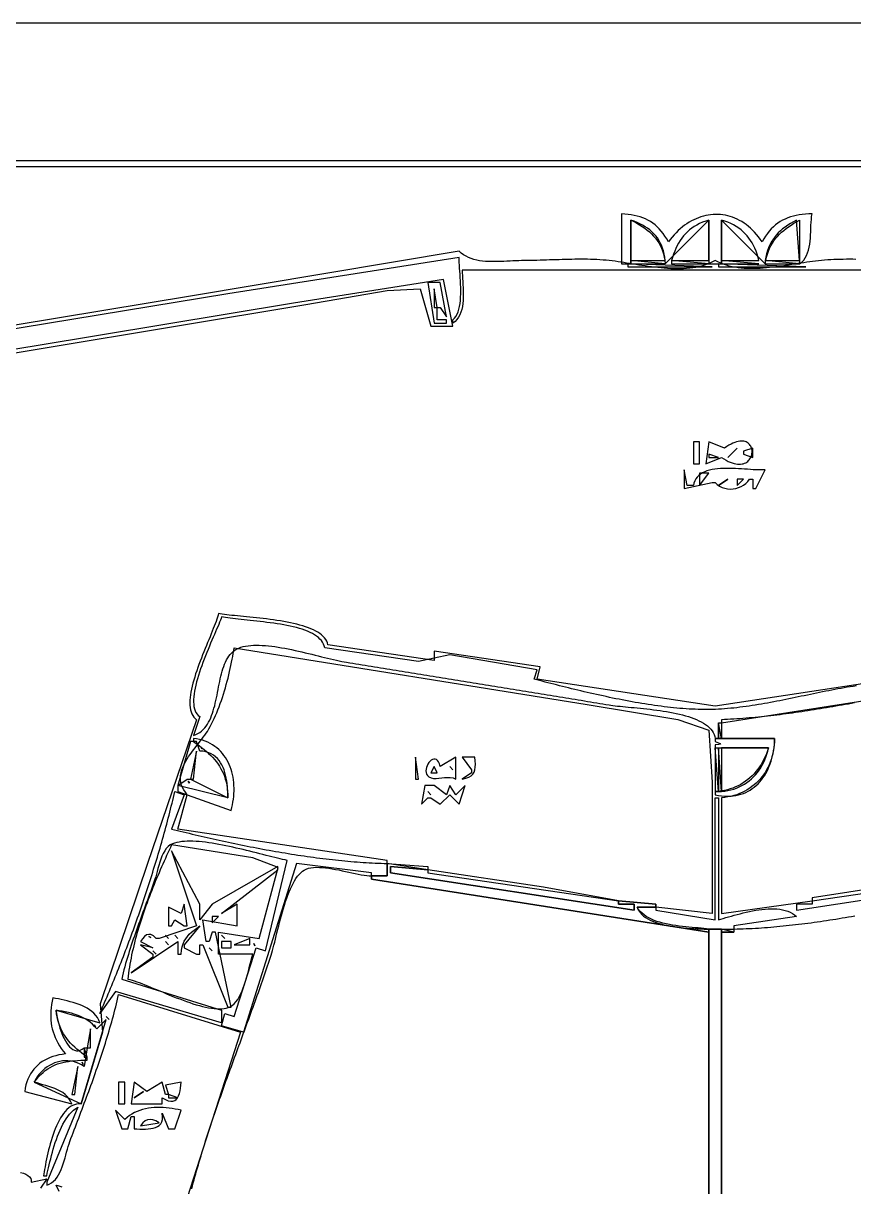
# Model space of a CAD drawing. Extents: x 0 to 1224, y 0 to 792.
# Drawn here: x 411.5 to 677.3, y 419.5 to 792 of the extents above; entities that cross this region are included whole.
import ezdxf

# ---------------------------------------------------------------- set-up
doc = ezdxf.new("R2010")
doc.units = 0
doc.layers.add('C2', color=2, linetype='CONTINUOUS')
doc.layers.add('C7', color=7, linetype='CONTINUOUS')

msp = doc.modelspace()

# ---------------------------------------------------------------- linework, layer by layer
at = {"layer": 'C2'}
for points in [[(603, 731), (603, 715), (606, 715), (606, 729), (606.9689, 728.5032), (607.8995, 727.9946), (608.7908, 727.4715), (609.642, 726.9313), (610.4522, 726.3714), (611.2205, 725.7891), (611.9461, 725.1819), (612.628, 724.5472), (613.2655, 723.8823), (613.8575, 723.1846), (614.4033, 722.4515), (614.902, 721.6804), (615.3527, 720.8688), (615.7545, 720.0139), (616.1066, 719.1132), (616.408, 718.1641), (616.658, 717.1639), (616.8556, 716.11), (617, 715), (631, 729), (631, 715), (635, 715), (635, 729), (649, 715), (649.1964, 716.0896), (649.4366, 717.1247), (649.7204, 718.108), (650.0476, 719.0422), (650.4179, 719.93), (650.831, 720.7741), (651.2868, 721.5771), (651.7851, 722.3419), (652.3255, 723.0711), (652.9079, 723.7674), (653.532, 724.4335), (654.1976, 725.0721), (654.9046, 725.6859), (655.6525, 726.2777), (656.4413, 726.8501), (657.2706, 727.4058), (658.1404, 727.9475), (659.0502, 728.478), (660, 729), (660, 715), (660.706, 715.5386), (661.3086, 716.1626), (661.8163, 716.8636), (662.2381, 717.6335), (662.5825, 718.4638), (662.8583, 719.3464), (663.0743, 720.273), (663.2392, 721.2352), (663.3617, 722.2249), (663.4506, 723.2337), (663.5147, 724.2534), (663.5625, 725.2756), (663.603, 726.2922), (663.6448, 727.2947), (663.6966, 728.2751), (663.7673, 729.2249), (663.8655, 730.136), (664, 731), (662.9255, 730.9611), (661.8809, 730.8898), (660.8661, 730.7843), (659.8809, 730.6427), (658.9251, 730.4632), (657.9985, 730.2441), (657.101, 729.9834), (656.2324, 729.6795), (655.3925, 729.3306), (654.5811, 728.9347), (653.7982, 728.4901), (653.0434, 727.995), (652.3167, 727.4477), (651.6178, 726.8462), (650.9466, 726.1888), (650.3029, 725.4737), (649.6866, 724.699), (649.0974, 723.8631), (648.5353, 722.964), (648, 722), (647.429, 722.8414), (646.8381, 723.6394), (646.2282, 724.3942), (645.6001, 725.106), (644.955, 725.775), (644.2938, 726.4013), (643.6175, 726.985), (642.927, 727.5265), (642.2234, 728.0257), (641.5075, 728.4831), (640.7805, 728.8986), (640.0431, 729.2724), (639.2965, 729.6049), (638.5416, 729.896), (637.7794, 730.146), (637.0109, 730.3551), (636.237, 730.5235), (635.4586, 730.6513), (634.6769, 730.7387), (633.8928, 730.7858), (633.1071, 730.7929), (632.321, 730.7601), (631.5354, 730.6877), (630.7512, 730.5756), (629.9695, 730.4243), (629.1912, 730.2337), (628.4173, 730.0042), (627.6488, 729.7358), (626.8866, 729.4288), (626.1318, 729.0833), (625.3852, 728.6995), (624.6479, 728.2776), (623.9209, 727.8177), (623.2051, 727.3201), (622.5015, 726.7848), (621.811, 726.2122), (621.1348, 725.6022), (620.4736, 724.9552), (619.8286, 724.2713), (619.2007, 723.5507), (618.5908, 722.7935), (618, 722), (617.4716, 722.9527), (616.9165, 723.8441), (616.3343, 724.6755), (615.7244, 725.4485), (615.0867, 726.1644), (614.4205, 726.8247), (613.7256, 727.4308), (613.0016, 727.9841), (612.248, 728.4862), (611.4645, 728.9383), (610.6507, 729.342), (609.8061, 729.6987), (608.9303, 730.0098), (608.0231, 730.2768), (607.0839, 730.5011), (606.1124, 730.6841), (605.1082, 730.8273), (604.0708, 730.9321), (603, 731)], [(466, 563), (466, 562), (466.8964, 561.3753), (467.7574, 560.7521), (468.5826, 560.1281), (469.3716, 559.5009), (470.124, 558.8684), (470.8395, 558.2283), (471.5177, 557.5783), (472.1582, 556.9162), (472.7607, 556.2397), (473.3249, 555.5467), (473.8503, 554.8347), (474.3366, 554.1017), (474.7834, 553.3452), (475.1903, 552.5632), (475.5571, 551.7532), (475.8833, 550.9132), (476.1685, 550.0407), (476.4124, 549.1336), (476.6147, 548.1897), (476.775, 547.2066), (476.8929, 546.1821), (476.968, 545.114), (477, 544), (461, 548), (461, 546), (478, 540), (478.2404, 540.8737), (478.4478, 541.756), (478.622, 542.645), (478.7627, 543.5387), (478.8696, 544.4352), (478.9424, 545.3326), (478.9808, 546.229), (478.9846, 547.1223), (478.9534, 548.0108), (478.8871, 548.8924), (478.7852, 549.7653), (478.6476, 550.6275), (478.4739, 551.4772), (478.2638, 552.3122), (478.0172, 553.1309), (477.7336, 553.9312), (477.4129, 554.7112), (477.0547, 555.4689), (476.6588, 556.2025), (476.2249, 556.91), (475.7526, 557.5896), (475.2418, 558.2392), (474.6921, 558.857), (474.1032, 559.441), (473.475, 559.9893), (472.807, 560.4999), (472.099, 560.9711), (471.3508, 561.4007), (470.562, 561.787), (469.7324, 562.1279), (468.8616, 562.4216), (467.9495, 562.6661), (466.9957, 562.8595), (466, 563)], [(633, 563), (633, 562), (633.9978, 561.645), (634.5822, 561.3657), (634.6677, 561.1638), (634.1688, 561.0412), (633, 561), (633, 560), (650, 560), (649.6953, 559.047), (649.355, 558.1193), (648.9798, 557.2179), (648.57, 556.3436), (648.1264, 555.4975), (647.6494, 554.6805), (647.1397, 553.8937), (646.5978, 553.138), (646.0242, 552.4144), (645.4195, 551.7238), (644.7843, 551.0673), (644.1191, 550.4459), (643.4245, 549.8604), (642.701, 549.3119), (641.9493, 548.8014), (641.1699, 548.3298), (640.3633, 547.8982), (639.5301, 547.5075), (638.6708, 547.1586), (637.7861, 546.8526), (636.8764, 546.5905), (635.9425, 546.3732), (634.9847, 546.2017), (634.0036, 546.0769), (633, 546), (633, 545), (634.02, 544.7931), (635.0144, 544.6459), (635.9829, 544.5569), (636.9253, 544.5244), (637.8415, 544.5469), (638.7311, 544.6229), (639.5939, 544.7506), (640.4298, 544.9287), (641.2385, 545.1554), (642.0198, 545.4293), (642.7735, 545.7487), (643.4993, 546.1122), (644.1971, 546.518), (644.8665, 546.9647), (645.5075, 547.4507), (646.1197, 547.9744), (646.703, 548.5342), (647.2571, 549.1286), (647.7818, 549.756), (648.2769, 550.4148), (648.7422, 551.1034), (649.1774, 551.8204), (649.5823, 552.5641), (649.9568, 553.3329), (650.3005, 554.1253), (650.6133, 554.9396), (650.8949, 555.7744), (651.1452, 556.6281), (651.3638, 557.4991), (651.5507, 558.3858), (651.7055, 559.2866), (651.8281, 560.2), (651.9181, 561.1244), (651.9755, 562.0582), (652, 563), (633, 563)], [(540, 548), (539, 542), (541, 544), (542, 544), (545, 542), (548, 545), (551, 542), (553, 548), (550, 545), (548, 548), (547, 545), (543, 548), (540, 548)], [(631, 502), (631, 204), (635, 204), (635, 502), (631, 502)], [(635, 502), (635, 501), (639, 501), (635, 502)], [(421, 480), (420.7598, 478.9061), (420.5668, 477.8381), (420.4213, 476.7941), (420.324, 475.7725), (420.2753, 474.7717), (420.2759, 473.79), (420.3261, 472.8256), (420.4266, 471.877), (420.5779, 470.9423), (420.7805, 470.0201), (421.0349, 469.1086), (421.3417, 468.206), (421.7014, 467.3108), (422.1145, 466.4213), (422.5816, 465.5357), (423.1031, 464.6525), (423.6797, 463.7699), (424.3118, 462.8863), (425, 462), (423.9513, 461.8658), (422.9343, 461.6828), (421.9507, 461.4508), (421.0022, 461.1698), (420.0904, 460.8398), (419.2173, 460.4609), (418.3843, 460.0329), (417.5933, 459.5559), (416.846, 459.0299), (416.1441, 458.4547), (415.4893, 457.8305), (414.8834, 457.1572), (414.328, 456.4347), (413.8249, 455.663), (413.3757, 454.8422), (412.9823, 453.9722), (412.6463, 453.053), (412.3694, 452.0846), (412.1534, 451.0669), (412, 450), (427, 446), (426.6106, 446.9105), (426.1196, 447.7205), (425.5371, 448.4386), (424.8728, 449.0733), (424.1367, 449.6331), (423.3386, 450.1267), (422.4885, 450.5626), (421.5961, 450.9493), (420.6715, 451.2955), (419.7246, 451.6096), (418.7651, 451.9003), (417.803, 452.1761), (416.8482, 452.4456), (415.9105, 452.7174), (415, 453), (415.6898, 453.8829), (416.3896, 454.6897), (417.1007, 455.4237), (417.824, 456.0882), (418.5607, 456.6866), (419.3121, 457.2222), (420.0791, 457.6983), (420.863, 458.1184), (421.665, 458.4857), (422.486, 458.8035), (423.3274, 459.0753), (424.1901, 459.3044), (425.0754, 459.4941), (425.9844, 459.6477), (426.9183, 459.7687), (427.8781, 459.8603), (428.865, 459.9259), (429.8802, 459.9688), (430.9248, 459.9924), (432, 460), (432, 461), (431.1193, 461.6201), (430.2743, 462.2442), (429.4655, 462.8748), (428.6937, 463.5147), (427.9594, 464.1664), (427.2635, 464.8325), (426.6064, 465.5157), (425.989, 466.2186), (425.4118, 466.9438), (424.8755, 467.6939), (424.3809, 468.4716), (423.9284, 469.2795), (423.5189, 470.1202), (423.1529, 470.9963), (422.8312, 471.9104), (422.5544, 472.8653), (422.3231, 473.8634), (422.1381, 474.9074), (422, 476), (436, 472), (435.6609, 472.8587), (435.2292, 473.6456), (434.7121, 474.3646), (434.1174, 475.0199), (433.4526, 475.6157), (432.7251, 476.156), (431.9425, 476.6448), (431.1124, 477.0865), (430.2423, 477.4849), (429.3398, 477.8443), (428.4123, 478.1688), (427.4674, 478.4625), (426.5127, 478.7294), (425.5557, 478.9737), (424.6039, 479.1995), (423.6649, 479.411), (422.7462, 479.6121), (421.8554, 479.8071), (421, 480)], [(434.3333, 471.3333), (434.6667, 470.6667), (434.3333, 471.3333)]]:
    msp.add_lwpolyline(points, dxfattribs=at)
at = {"layer": 'C7'}
for points in [[(0, 792), (0, 0), (1224, 0), (1224, 792), (0, 792)], [(35, 748), (35, 26), (1171, 26), (1171, 748), (35, 748)], [(37, 746), (37, 29), (1169, 29), (1169, 746), (37, 746)], [(606, 729), (606, 716), (617, 716), (616.86, 717.0873), (616.6705, 718.1196), (616.4314, 719.0987), (616.1429, 720.0265), (615.8053, 720.9046), (615.4186, 721.735), (614.983, 722.5193), (614.4986, 723.2595), (613.9658, 723.9573), (613.3844, 724.6145), (612.7549, 725.2329), (612.0772, 725.8143), (611.3516, 726.3605), (610.5782, 726.8734), (609.7572, 727.3546), (608.8887, 727.8061), (607.9729, 728.2297), (607.0099, 728.627), (606, 729)], [(619, 716), (631, 716), (631, 729), (629.9354, 728.6566), (628.9327, 728.2776), (627.9893, 727.8625), (627.1029, 727.411), (626.271, 726.9227), (625.4913, 726.3971), (624.7613, 725.834), (624.0786, 725.2328), (623.4408, 724.5932), (622.8454, 723.9149), (622.2901, 723.1973), (621.7725, 722.4402), (621.29, 721.6432), (620.8404, 720.8058), (620.4212, 719.9277), (620.03, 719.0084), (619.6643, 718.0476), (619.3217, 717.0449), (619, 716)], [(635, 729), (635, 716), (647, 716), (646.7257, 717.0507), (646.4176, 718.0587), (646.0748, 719.0244), (645.6961, 719.948), (645.2805, 720.83), (644.827, 721.6706), (644.3345, 722.4703), (643.8019, 723.2294), (643.2282, 723.9482), (642.6124, 724.6271), (641.9534, 725.2665), (641.2501, 725.8666), (640.5015, 726.4279), (639.7066, 726.9508), (638.8643, 727.4355), (637.9735, 727.8824), (637.0332, 728.2919), (636.0424, 728.6643), (635, 729)], [(659, 729), (658.0126, 728.4519), (657.0771, 727.8954), (656.1929, 727.3268), (655.3599, 726.7422), (654.5775, 726.138), (653.8454, 725.5105), (653.1632, 724.8558), (652.5305, 724.1704), (651.9469, 723.4504), (651.412, 722.6921), (650.9255, 721.8919), (650.4869, 721.0459), (650.0959, 720.1505), (649.7521, 719.202), (649.4551, 718.1965), (649.2045, 717.1304), (649, 716), (660, 716), (659, 729)], [(551, 719), (465, 704.5756), (352, 686)], [(601, 715.7908), (600.0294, 715.9171), (599.0534, 716.0277), (598.0723, 716.1233), (597.0864, 716.2049), (596.0961, 716.2731), (595.1018, 716.3288), (594.1038, 716.3728), (593.1026, 716.4059), (592.0985, 716.4289), (591.0919, 716.4426), (590.0831, 716.4478), (589.0725, 716.4453), (588.0605, 716.4358), (587.0474, 716.4204), (586.0337, 716.3996), (585.0197, 716.3743), (584.0057, 716.3454), (582.9922, 716.3136), (581.9795, 716.2797), (580.968, 716.2445), (579.9581, 716.2089), (578.9501, 716.1736), (577.9444, 716.1395), (576.9413, 716.1073), (575.9413, 716.0778), (574.9447, 716.0519), (573.9519, 716.0304), (572.9633, 716.014), (571.9792, 716.0036), (571, 716), (570.1063, 715.9897), (569.1902, 715.9622), (568.2546, 715.922), (567.3029, 715.874), (566.3381, 715.8226), (565.3634, 715.7728), (564.382, 715.729), (563.397, 715.6961), (562.4116, 715.6787), (561.4289, 715.6816), (560.4521, 715.7093), (559.4844, 715.7667), (558.5289, 715.8583), (557.5887, 715.9889), (556.6671, 716.1632), (555.7672, 716.3858), (554.8921, 716.6615), (554.045, 716.995), (553.2291, 717.3908), (552.4475, 717.8538), (551.7034, 718.3886), (551, 719)], [(714, 713), (552, 713), (552.0142, 712.1471), (552.0518, 711.2458), (552.1053, 710.3036), (552.1672, 709.3284), (552.23, 708.3279), (552.2862, 707.3098), (552.3283, 706.2818), (552.3487, 705.2518), (552.3401, 704.2275), (552.2947, 703.2166), (552.2053, 702.2268), (552.0642, 701.266), (551.8639, 700.3418), (551.597, 699.4619), (551.256, 698.6343), (550.8332, 697.8665), (550.3213, 697.1664), (549.7127, 696.5416), (549, 696), (549, 697), (549.5257, 697.538), (549.9784, 698.1618), (550.363, 698.8637), (550.684, 699.6363), (550.9462, 700.4719), (551.1544, 701.363), (551.3132, 702.302), (551.4276, 703.2814), (551.502, 704.2936), (551.5414, 705.3311), (551.5504, 706.3863), (551.5338, 707.4516), (551.4963, 708.5195), (551.4426, 709.5825), (551.3776, 710.6329), (551.3058, 711.6632), (551.2321, 712.6658), (551.1611, 713.6333), (551.0977, 714.558), (551.0466, 715.4324), (551.0124, 716.2489), (551, 717), (477, 705.4136), (353, 685)], [(665.0894, 715.8711), (664.1853, 715.7565), (663.2657, 715.63), (662.3318, 715.4935), (661.3846, 715.3489), (660.4253, 715.1979), (659.4548, 715.0425), (658.4742, 714.8845), (657.4847, 714.7259), (656.4874, 714.5684), (655.4832, 714.4139), (654.4733, 714.2644), (653.4588, 714.1217), (652.4408, 713.9876), (651.4202, 713.864), (650.3983, 713.7528), (649.3761, 713.6559), (648.3547, 713.5751), (647.3351, 713.5123), (646.3185, 713.4693), (645.3059, 713.4481), (644.2984, 713.4505), (643.297, 713.4783), (642.303, 713.5335), (641.3173, 713.6179), (640.341, 713.7333), (639.3752, 713.8817), (638.421, 714.065), (637.4795, 714.2849), (636.5518, 714.5433), (635.6389, 714.8422), (634.7419, 715.1833), (633.8619, 715.5686), (633, 716), (632.1696, 715.5679), (631.3162, 715.1807), (630.4412, 714.8367), (629.5459, 714.5341), (628.6317, 714.2711), (627.7, 714.0459), (626.7522, 713.8568), (625.7897, 713.7019), (624.8139, 713.5796), (623.8261, 713.488), (622.8278, 713.4254), (621.8203, 713.39), (620.805, 713.38), (619.7833, 713.3937), (618.7566, 713.4292), (617.7263, 713.4849), (616.6937, 713.5589), (615.6603, 713.6495), (614.6274, 713.7549), (613.5965, 713.8732), (612.5688, 714.0029), (611.5459, 714.142), (610.529, 714.2888), (609.5196, 714.4416), (608.5191, 714.5985), (607.5288, 714.7578), (606.5501, 714.9177), (605.5844, 715.0764), (604.6332, 715.2323), (603.6977, 715.3834), (602.7794, 715.5281), (601.8797, 715.6645), (601, 715.7909)], [(606, 716), (606, 715), (617, 715), (606, 716)], [(619, 716), (619, 715), (631, 715), (619, 716)], [(635, 716), (635, 715), (647, 715), (635, 716)], [(649, 716), (649, 715), (660, 715), (649, 716)], [(678.002, 716.4109), (676.9951, 716.4217), (675.9893, 716.4264), (674.9849, 716.4243), (673.9824, 716.4147), (672.9819, 716.3968), (671.9838, 716.3701), (670.9883, 716.3336), (669.9959, 716.2867), (669.0068, 716.2287), (668.0213, 716.1589), (667.0397, 716.0765), (666.0623, 715.9808), (665.0895, 715.8711)], [(605, 715), (605, 714), (632, 714), (605, 715)], [(634, 715), (634, 714), (662, 714), (634, 715)], [(376, 681), (502, 701.9197), (528, 706.4136), (538.5671, 706.9329), (542, 695), (549, 695), (546, 710), (498, 702.4244), (415, 688.5864), (368, 681)], [(541, 709), (543, 696), (547, 696), (547, 697), (544, 697), (544, 701), (545, 701), (547, 698), (545, 709), (541, 709)], [(543, 707), (543, 701), (544, 701), (543, 707)], [(626, 658), (626, 651), (628, 651), (628, 658), (626, 658)], [(631, 658), (630, 651), (635, 653), (635.7432, 652.5159), (636.4573, 652.0989), (637.1423, 651.7461), (637.7982, 651.4547), (638.4248, 651.222), (639.0222, 651.0451), (639.5904, 650.9212), (640.1293, 650.8475), (640.639, 650.8213), (641.1193, 650.8396), (641.5703, 650.8998), (641.9919, 650.999), (642.3841, 651.1344), (642.7469, 651.3032), (643.0802, 651.5027), (643.3841, 651.7299), (643.6585, 651.9822), (643.9034, 652.2566), (644.1187, 652.5505), (644.3044, 652.861), (644.4606, 653.1852), (644.5871, 653.5205), (644.684, 653.8639), (644.7512, 654.2128), (644.7887, 654.5643), (644.7965, 654.9155), (644.7746, 655.2638), (644.7228, 655.6062), (644.6413, 655.94), (644.5299, 656.2624), (644.3887, 656.5706), (644.2176, 656.8618), (644.0166, 657.1332), (643.7857, 657.3819), (643.5248, 657.6053), (643.234, 657.8004), (642.9131, 657.9645), (642.5622, 658.0947), (642.1813, 658.1884), (641.7703, 658.2426), (641.3291, 658.2546), (640.8579, 658.2215), (640.3564, 658.1407), (639.8248, 658.0092), (639.263, 657.8242), (638.671, 657.583), (638.0487, 657.2828), (637.3961, 656.9208), (636.7132, 656.4941), (636, 656), (631, 658)], [(637, 653), (640, 656), (637, 653)], [(642, 655), (642, 654), (645, 653), (645, 656), (642, 655)], [(631, 654), (631, 653), (634, 653), (631, 654)], [(623, 649), (623, 643), (632, 645), (633, 645), (633.6627, 644.3514), (634.4003, 643.8247), (635.1986, 643.4171), (636.0438, 643.1257), (636.9218, 642.9479), (637.8188, 642.8808), (638.7207, 642.9217), (639.6136, 643.0679), (640.4836, 643.3165), (641.3165, 643.6649), (642.0986, 644.1101), (642.8159, 644.6496), (643.4543, 645.2805), (644, 646), (645, 646), (645, 643), (646, 643), (649, 649), (648.3271, 648.9747), (647.6011, 648.9729), (646.8269, 648.9911), (646.0096, 649.0256), (645.1541, 649.073), (644.2655, 649.1296), (643.3487, 649.1919), (642.4088, 649.2563), (641.4507, 649.3193), (640.4795, 649.3773), (639.5002, 649.4267), (638.5177, 649.464), (637.5371, 649.4856), (636.5634, 649.488), (635.6015, 649.4675), (634.6565, 649.4207), (633.7334, 649.3439), (632.8372, 649.2337), (631.9728, 649.0863), (631.1454, 648.8983), (630.3598, 648.6662), (629.6211, 648.3862), (628.9343, 648.055), (628.3044, 647.6688), (627.7364, 647.2243), (627.2353, 646.7177), (626.8061, 646.1455), (626.4538, 645.5042), (626.1834, 644.7902), (626, 644), (624, 644), (623, 649)], [(628, 648), (628, 644), (631, 648), (628, 648)], [(634, 644), (637, 646), (634, 644)], [(640, 646), (640, 644), (642, 646), (640, 646)], [(474, 603), (473.8551, 602.4419), (473.6749, 601.8357), (473.4619, 601.1839), (473.2188, 600.4892), (472.9483, 599.7543), (472.6528, 598.9819), (472.3351, 598.1746), (471.9978, 597.335), (471.6435, 596.4659), (471.2747, 595.5699), (470.8942, 594.6497), (470.5046, 593.7079), (470.1084, 592.7472), (469.7082, 591.7703), (469.3068, 590.7798), (468.9068, 589.7784), (468.5106, 588.7688), (468.1211, 587.7536), (467.7407, 586.7356), (467.3721, 585.7173), (467.018, 584.7014), (466.6809, 583.6906), (466.3635, 582.6876), (466.0683, 581.695), (465.7981, 580.7155), (465.5554, 579.7518), (465.3428, 578.8065), (465.1631, 577.8823), (465.0187, 576.9819), (464.9123, 576.1078), (464.8465, 575.2629), (464.824, 574.4497), (464.8474, 573.671), (464.9192, 572.9293), (465.0422, 572.2274), (465.2189, 571.5679), (465.4519, 570.9535), (465.7439, 570.3868), (466.0975, 569.8705), (466.5153, 569.4074), (467, 569), (451.3079, 523), (436.1481, 478.0146), (436.8271, 468.9606), (430, 446), (429.2725, 446.0217), (428.5724, 445.9414), (427.8992, 445.7647), (427.2523, 445.4969), (426.6314, 445.1433), (426.0359, 444.7095), (425.4655, 444.2009), (424.9196, 443.6228), (424.3979, 442.9807), (423.8998, 442.2799), (423.4249, 441.526), (422.9727, 440.7244), (422.5428, 439.8803), (422.1347, 438.9994), (421.748, 438.0869), (421.3822, 437.1483), (421.0368, 436.189), (420.7115, 435.2144), (420.4057, 434.23), (420.1189, 433.2411), (419.8508, 432.2533), (419.6008, 431.2718), (419.3686, 430.3021), (419.1536, 429.3496), (418.9554, 428.4198), (418.7736, 427.518), (418.6076, 426.6497), (418.457, 425.8203), (418.3215, 425.0352), (418.2004, 424.2999), (418.0934, 423.6196), (418, 423), (419, 423), (419.1879, 423.8193), (419.3846, 424.6833), (419.5912, 425.5868), (419.8089, 426.5247), (420.0388, 427.4917), (420.2821, 428.4828), (420.54, 429.4927), (420.8136, 430.5163), (421.1041, 431.5484), (421.4126, 432.5838), (421.7404, 433.6173), (422.0885, 434.6439), (422.4583, 435.6583), (422.8507, 436.6554), (423.267, 437.6299), (423.7084, 438.5768), (424.176, 439.4908), (424.6709, 440.3668), (425.1944, 441.1996), (425.7476, 441.984), (426.3317, 442.7149), (426.9478, 443.3872), (427.5971, 443.9955), (428.2808, 444.5348), (429, 445), (419, 421), (419, 420), (419.8016, 420.3048), (420.5278, 420.7208), (421.184, 421.2375), (421.7759, 421.8445), (422.3089, 422.5314), (422.7886, 423.2878), (423.2206, 424.1033), (423.6105, 424.9675), (423.9637, 425.87), (424.2859, 426.8004), (424.5826, 427.7483), (424.8593, 428.7033), (425.1217, 429.655), (425.3752, 430.593), (425.6254, 431.5069), (425.8779, 432.3863), (426.1382, 433.2208), (426.412, 434), (426.7621, 434.927), (427.1139, 435.8565), (427.467, 436.7882), (427.8213, 437.7221), (428.1766, 438.6582), (428.5327, 439.5964), (428.8894, 440.5366), (429.2466, 441.4787), (429.604, 442.4228), (429.9616, 443.3687), (430.319, 444.3164), (430.6761, 445.2658), (431.0327, 446.2168), (431.3887, 447.1694), (431.7439, 448.1235), (432.098, 449.079), (432.4509, 450.0359), (432.8024, 450.9942), (433.1523, 451.9537), (433.5004, 452.9143), (433.8466, 453.8761), (434.1907, 454.839), (434.5325, 455.8029), (434.8717, 456.7676), (435.2083, 457.7333), (435.5419, 458.6997), (435.8726, 459.6669), (436.2, 460.6348), (436.5239, 461.6032), (436.8443, 462.5722), (437.1608, 463.5417), (437.4734, 464.5116), (437.7818, 465.4818), (438.0859, 466.4523), (438.3854, 467.423), (438.6802, 468.3939), (438.9702, 469.3649), (439.255, 470.3359), (439.5346, 471.3068), (439.8087, 472.2777), (440.0772, 473.2484), (440.3398, 474.2188), (440.5965, 475.189), (440.8469, 476.1588), (441.091, 477.1281), (441.3286, 478.097), (441.5593, 479.0653), (441.7832, 480.033), (442, 481), (481, 469), (463, 413)], [(475, 602), (474.8126, 601.4708), (474.5899, 600.8828), (474.3347, 600.2393), (474.0501, 599.5439), (473.7389, 598.8001), (473.4042, 598.0114), (473.0489, 597.1812), (472.676, 596.3131), (472.2885, 595.4106), (471.8892, 594.4771), (471.4813, 593.5162), (471.0675, 592.5314), (470.651, 591.5262), (470.2347, 590.5041), (469.8214, 589.4685), (469.4143, 588.4231), (469.0162, 587.3712), (468.6302, 586.3164), (468.2592, 585.2622), (467.9061, 584.2121), (467.5739, 583.1695), (467.2656, 582.1381), (466.9842, 581.1212), (466.7325, 580.1224), (466.5137, 579.1453), (466.3306, 578.1932), (466.1862, 577.2697), (466.0834, 576.3783), (466.0253, 575.5225), (466.0148, 574.7058), (466.0548, 573.9318), (466.1484, 573.2038), (466.2985, 572.5254), (466.508, 571.9001), (466.78, 571.3314), (467.1173, 570.8228), (467.523, 570.3778), (468, 570), (466, 564), (466.7123, 564.268), (467.3749, 564.5925), (467.9902, 564.9706), (468.5606, 565.3996), (469.0885, 565.8768), (469.5761, 566.3992), (470.0261, 566.9643), (470.4406, 567.5691), (470.822, 568.2109), (471.1729, 568.8869), (471.4955, 569.5944), (471.7921, 570.3305), (472.0653, 571.0926), (472.3174, 571.8778), (472.5507, 572.6833), (472.7676, 573.5064), (472.9706, 574.3443), (473.1619, 575.1942), (473.3441, 576.0533), (473.5193, 576.9189), (473.6901, 577.7882), (473.8588, 578.6585), (474.0278, 579.5268), (474.1995, 580.3905), (474.3762, 581.2468), (474.5604, 582.0929), (474.7544, 582.926), (474.9605, 583.7434), (475.1812, 584.5423), (475.4189, 585.3198), (475.6759, 586.0733), (475.9546, 586.7999), (476.2574, 587.4969), (476.5866, 588.1616), (476.9447, 588.791), (477.334, 589.3824), (477.7569, 589.9332), (478.2159, 590.4404), (478.7131, 590.9014), (479.2511, 591.3132), (479.8323, 591.6733), (480.4589, 591.9787), (481.1335, 592.2268)], [(690, 582), (633, 573.3395), (576, 582), (577, 586), (543, 591), (543, 588), (509, 593), (508.8535, 593.5932), (508.6274, 594.1585), (508.3252, 594.6967), (507.9503, 595.2086), (507.5062, 595.6949), (506.9963, 596.1564), (506.4241, 596.594), (505.793, 597.0084), (505.1065, 597.4005), (504.368, 597.771), (503.5811, 598.1207), (502.7491, 598.4505), (501.8756, 598.7611), (500.9639, 599.0532), (500.0176, 599.3278), (499.0401, 599.5856), (498.0348, 599.8274), (497.0052, 600.054), (495.9549, 600.2662), (494.8871, 600.4648), (493.8055, 600.6505), (492.7133, 600.8243), (491.6142, 600.9868), (490.5116, 601.1389), (489.4088, 601.2813), (488.3094, 601.4149), (487.2169, 601.5405), (486.1347, 601.6588), (485.0662, 601.7707), (484.0149, 601.8769), (482.9843, 601.9782), (481.9777, 602.0755), (480.9988, 602.1696), (480.0509, 602.2611), (479.1375, 602.351), (478.2621, 602.44), (477.428, 602.5289), (476.6388, 602.6185), (475.898, 602.7096), (475.2089, 602.803), (474.5751, 602.8995), (474, 603)], [(634, 572.3757), (633.1038, 572.3334), (632.1978, 572.3028), (631.2824, 572.2834), (630.3579, 572.2751), (629.4248, 572.2777), (628.4833, 572.2908), (627.5337, 572.3143), (626.5765, 572.3478), (625.6121, 572.3913), (624.6406, 572.4443), (623.6626, 572.5067), (622.6783, 572.5782), (621.6881, 572.6587), (620.6924, 572.7477), (619.6915, 572.8452), (618.6858, 572.9508), (617.6756, 573.0644), (616.6612, 573.1856), (615.6431, 573.3143), (614.6216, 573.4501), (613.597, 573.5929), (612.5696, 573.7424), (611.5399, 573.8984), (610.5082, 574.0606), (609.4749, 574.2288), (608.4402, 574.4027), (607.4045, 574.5821), (606.3683, 574.7668), (605.3318, 574.9564), (604.2954, 575.1509), (603.2595, 575.3498), (602.2244, 575.5531), (601.1904, 575.7604), (600.1579, 575.9715), (599.1274, 576.1861), (598.099, 576.4041), (597.0732, 576.6251), (596.0503, 576.849), (595.0307, 577.0755), (594.0147, 577.3043), (593.0027, 577.5352), (591.9951, 577.768), (590.9921, 578.0023), (589.9941, 578.2381), (589.0016, 578.475), (588.0148, 578.7128), (587.0341, 578.9512), (586.0598, 579.1901), (585.0923, 579.4291), (584.132, 579.6681), (583.1792, 579.9067), (582.2343, 580.1447), (581.2975, 580.382), (580.3694, 580.6182), (579.4501, 580.8531), (578.5401, 581.0865), (577.6398, 581.3181), (576.7494, 581.5478), (575.8693, 581.7751), (575, 582), (576, 585), (548.0394, 589.7724), (537.9962, 587.6481), (508, 592), (507.849, 592.6385), (507.6174, 593.243), (507.3088, 593.8146), (506.9269, 594.3545), (506.4753, 594.8636), (505.9576, 595.3432), (505.3774, 595.7944), (504.7385, 596.2182), (504.0444, 596.6158), (503.2987, 596.9882), (502.5052, 597.3367), (501.6674, 597.6622), (500.789, 597.966), (499.8735, 598.2491), (498.9248, 598.5127), (497.9463, 598.7578), (496.9417, 598.9856), (495.9147, 599.1972), (494.8689, 599.3937), (493.8079, 599.5761), (492.7353, 599.7457), (491.6549, 599.9035), (490.5702, 600.0507), (489.4848, 600.1883), (488.4025, 600.3175), (487.3268, 600.4394), (486.2614, 600.5551), (485.2099, 600.6656), (484.1759, 600.7722), (483.1631, 600.8759), (482.1751, 600.9779), (481.2156, 601.0792), (480.2881, 601.181), (479.3964, 601.2844), (478.5441, 601.3904), (477.7347, 601.5003), (476.972, 601.615), (476.2595, 601.7358), (475.601, 601.8638), (475, 602)], [(481.1334, 592.2268), (481.8763, 592.4317), (482.6573, 592.596), (483.4741, 592.7214), (484.3245, 592.81), (485.2061, 592.8635), (486.1168, 592.8838), (487.0543, 592.8728), (488.0163, 592.8324), (489.0005, 592.7643), (490.0048, 592.6704), (491.0267, 592.5527), (492.0642, 592.413), (493.1149, 592.2532), (494.1765, 592.075), (495.2468, 591.8804), (496.3236, 591.6713), (497.4045, 591.4495), (498.4874, 591.2168), (499.5699, 590.9752), (500.6498, 590.7265), (501.7249, 590.4725), (502.7928, 590.2152), (503.8514, 589.9563), (504.8983, 589.6978), (505.9313, 589.4415), (506.9482, 589.1893), (507.9466, 588.943), (508.9244, 588.7046), (509.8792, 588.4758), (510.8089, 588.2585), (511.711, 588.0547), (512.5835, 587.8661), (513.424, 587.6946), (514.2302, 587.5421), (515, 587.4105), (515.9884, 587.2517), (516.9769, 587.0929), (517.9653, 586.9341), (518.9538, 586.7754), (519.9423, 586.6166), (520.9308, 586.4578), (521.9193, 586.299), (522.9078, 586.1402), (523.8963, 585.9813), (524.8848, 585.8225), (525.8733, 585.6637), (526.8618, 585.5048), (527.8503, 585.3459), (528.8388, 585.187), (529.8274, 585.0281), (530.8159, 584.8691), (531.8044, 584.7101), (532.7929, 584.5511), (533.7815, 584.3921), (534.77, 584.233), (535.7585, 584.0739), (536.747, 583.9148), (537.7355, 583.7556), (538.7241, 583.5964), (539.7126, 583.4372), (540.7011, 583.2779), (541.6896, 583.1186), (542.6781, 582.9593), (543.6666, 582.7999), (544.6551, 582.6404), (545.6435, 582.4809), (546.632, 582.3214), (547.6205, 582.1618), (548.6089, 582.0021), (549.5974, 581.8424), (550.5859, 581.6827), (551.5743, 581.5228), (552.5627, 581.363), (553.5511, 581.203), (554.5395, 581.043), (555.5279, 580.883), (556.5163, 580.7229), (557.5047, 580.5627), (558.4931, 580.4024), (559.4814, 580.2421), (560.4698, 580.0817), (561.4581, 579.9212), (562.4464, 579.7606), (563.4347, 579.6), (564.423, 579.4393), (565.4113, 579.2785), (566.3995, 579.1177), (567.3877, 578.9567), (568.376, 578.7957), (569.3642, 578.6346), (570.3523, 578.4734), (571.3405, 578.3121), (572.3287, 578.1507), (573.3168, 577.9892), (574.3049, 577.8276), (575.293, 577.666), (576.2811, 577.5042), (577.2691, 577.3423), (578.2571, 577.1804), (579.2451, 577.0183), (580.2331, 576.8561), (581.2211, 576.6938), (582.209, 576.5315), (583.1969, 576.369), (584.1848, 576.2064), (585.1727, 576.0437), (586.1605, 575.8808), (587.1483, 575.7179), (588.1361, 575.5548), (589.1239, 575.3917), (590.1116, 575.2284), (591.0993, 575.0649), (592.087, 574.9014), (593.0747, 574.7377), (594.0623, 574.574), (595.0499, 574.41), (596.0374, 574.246), (597.025, 574.0818), (598.0125, 573.9175), (599, 573.7531), (599.61, 573.6583), (600.2716, 573.5679), (600.9818, 573.4807), (601.7374, 573.396), (602.5351, 573.3129), (603.372, 573.2303), (604.2448, 573.1474), (605.1504, 573.0634), (606.0857, 572.9772), (607.0474, 572.888), (608.0326, 572.7949), (609.0379, 572.6969), (610.0603, 572.5932), (611.0966, 572.4829), (612.1437, 572.3649), (613.1985, 572.2385), (614.2577, 572.1028), (615.3183, 571.9567), (616.3771, 571.7994), (617.431, 571.63), (618.4767, 571.4476), (619.5112, 571.2513), (620.5314, 571.0401), (621.534, 570.8132), (622.516, 570.5696), (623.4741, 570.3085), (624.4053, 570.0288), (625.3064, 569.7299), (626.1742, 569.4106), (627.0057, 569.0701), (627.7976, 568.7075), (628.5469, 568.3219), (629.2503, 567.9124), (629.9047, 567.478), (630.507, 567.0179), (631.0541, 566.5311), (631.5428, 566.0168), (631.9699, 565.474), (632.3323, 564.9018), (632.6269, 564.2994), (632.8505, 563.6657), (633, 563), (634, 563), (634, 568), (635, 568), (635, 563), (652, 563), (651.9579, 561.9823), (651.8759, 560.9821), (651.7543, 560.0003), (651.5936, 559.0379), (651.3942, 558.0957), (651.1564, 557.1749), (650.8808, 556.2764), (650.5675, 555.4012), (650.2172, 554.5502), (649.8302, 553.7243), (649.4068, 552.9247), (648.9476, 552.1522), (648.4528, 551.4078), (647.9229, 550.6926), (647.3584, 550.0074), (646.7595, 549.3532), (646.1267, 548.7311), (645.4605, 548.142), (644.7611, 547.5868), (644.0291, 547.0666), (643.2648, 546.5822), (642.4686, 546.1348), (641.641, 545.7252), (640.7822, 545.3545), (639.8928, 545.0235), (638.9732, 544.7334), (638.0237, 544.485), (637.0447, 544.2793), (636.0366, 544.1173), (635, 544), (635, 507), (664, 511), (664, 510), (659, 510), (659, 508), (737, 520)], [(470.4429, 565.2985), (470.9014, 566.0562), (471.35, 566.8489), (471.7886, 567.6743), (472.2168, 568.53), (472.6346, 569.4136), (473.0419, 570.3228), (473.4384, 571.2552), (473.824, 572.2084), (474.1986, 573.18), (474.5619, 574.1677), (474.9138, 575.1692), (475.2542, 576.182), (475.5829, 577.2038), (475.8998, 578.2322), (476.2046, 579.2649), (476.4972, 580.2994), (476.7775, 581.3335), (477.0452, 582.3648), (477.3004, 583.3908), (477.5426, 584.4092), (477.7719, 585.4177), (477.9881, 586.4139), (478.1909, 587.3954), (478.3803, 588.3599), (478.5561, 589.3049), (478.718, 590.2282), (478.866, 591.1273), (479, 592), (592, 573.8696), (621, 569.0803), (630.9722, 565.6829), (632, 549), (632, 507), (614, 509), (614, 508), (633, 505), (633, 544), (634, 544), (634, 505), (634.7606, 505.2014), (635.5601, 505.4202), (636.3949, 505.6532), (637.2617, 505.8967), (638.1572, 506.1474), (639.0781, 506.4019), (640.021, 506.6567), (640.9827, 506.9084), (641.9596, 507.1535), (642.9486, 507.3886), (643.9463, 507.6103), (644.9493, 507.8152), (645.9543, 507.9998), (646.9579, 508.1607), (647.9569, 508.2944), (648.9479, 508.3975), (649.9275, 508.4666), (650.8925, 508.4983), (651.8394, 508.4891), (652.765, 508.4355), (653.6658, 508.3343), (654.5387, 508.1818), (655.3801, 507.9747), (656.1869, 507.7096), (656.9555, 507.383), (657.6829, 506.9915), (658.3654, 506.5316), (659, 506), (639, 503), (639, 502), (639.9735, 502.0229), (640.9483, 502.0513), (641.9243, 502.0853), (642.9016, 502.1247), (643.8801, 502.1694), (644.8598, 502.2193), (645.8406, 502.2744), (646.8226, 502.3345), (647.8056, 502.3996), (648.7896, 502.4695), (649.7747, 502.5442), (650.7607, 502.6236), (651.7477, 502.7076), (652.7357, 502.7961), (653.7245, 502.889), (654.7141, 502.9863), (655.7046, 503.0878), (656.6959, 503.1935), (657.6879, 503.3032), (658.6807, 503.4169), (659.6742, 503.5344), (660.6683, 503.6558), (661.6631, 503.7809), (662.6585, 503.9096), (663.6544, 504.0418), (664.6509, 504.1774), (665.6479, 504.3165), (666.6454, 504.4587), (667.6433, 504.6041), (668.6417, 504.7527), (669.6404, 504.9042), (670.6395, 505.0586), (671.6389, 505.2158), (672.6386, 505.3757), (673.6386, 505.5383), (674.6387, 505.7034), (675.6391, 505.871), (676.6397, 506.0409), (677.6403, 506.2131)], [(635, 569), (635, 568), (757, 587)], [(678.175, 579.8548), (677.192, 579.7069), (676.2093, 579.5525), (675.2271, 579.3919), (674.2452, 579.2255), (673.2636, 579.0538), (672.2823, 578.8772), (671.3012, 578.696), (670.3205, 578.5106), (669.3399, 578.3215), (668.3596, 578.129), (667.3794, 577.9336), (666.3994, 577.7355), (665.4195, 577.5354), (664.4398, 577.3335), (663.4601, 577.1302), (662.4806, 576.9259), (661.501, 576.7211), (660.5215, 576.5161), (659.542, 576.3113), (658.5625, 576.1072), (657.5829, 575.9041), (656.6032, 575.7024), (655.6235, 575.5026), (654.6436, 575.305), (653.6636, 575.11), (652.6835, 574.918), (651.7031, 574.7295), (650.7226, 574.5447), (649.7418, 574.3642), (648.7608, 574.1883), (647.7795, 574.0175), (646.7979, 573.852), (645.816, 573.6924), (644.8338, 573.539), (643.8512, 573.3922), (642.8682, 573.2524), (641.8848, 573.12), (640.9009, 572.9955), (639.9166, 572.8791), (638.9318, 572.7714), (637.9466, 572.6726), (636.9607, 572.5833), (635.9744, 572.5038), (634.9875, 572.4345), (634, 572.3758)], [(677.6275, 574.4166), (676.6308, 574.2343), (675.634, 574.0535), (674.6371, 573.8743), (673.6402, 573.6968), (672.6432, 573.521), (671.6463, 573.347), (670.6493, 573.175), (669.6524, 573.005), (668.6556, 572.837), (667.6589, 572.6713), (666.6623, 572.5078), (665.6659, 572.3467), (664.6696, 572.188), (663.6736, 572.0319), (662.6778, 571.8783), (661.6823, 571.7275), (660.687, 571.5795), (659.6921, 571.4344), (658.6975, 571.2922), (657.7033, 571.1531), (656.7095, 571.0172), (655.7161, 570.8845), (654.7231, 570.7551), (653.7306, 570.6291), (652.7387, 570.5066), (651.7472, 570.3877), (650.7564, 570.2725), (649.7661, 570.1611), (648.7764, 570.0534), (647.7873, 569.9498), (646.799, 569.8501), (645.8113, 569.7546), (644.8243, 569.6632), (643.8381, 569.5762), (642.8526, 569.4935), (641.868, 569.4152), (640.8841, 569.3416), (639.9012, 569.2725), (638.919, 569.2082), (637.9378, 569.1487), (636.9576, 569.0941), (635.9783, 569.0445), (635, 569)], [(634, 568), (634, 563), (635, 563), (634, 568)], [(453.6558, 518), (453.3202, 517.0397), (452.9808, 516.0796), (452.6379, 515.1196), (452.292, 514.1596), (451.9435, 513.1996), (451.5929, 512.2394), (451.2406, 511.279), (450.8872, 510.3184), (450.533, 509.3574), (450.1786, 508.3959), (449.8243, 507.434), (449.4707, 506.4715), (449.1182, 505.5084), (448.7672, 504.5446), (448.4182, 503.5799), (448.0717, 502.6145), (447.7281, 501.6481), (447.3879, 500.6807), (447.0515, 499.7122), (446.7194, 498.7425), (446.392, 497.7717), (446.0698, 496.7996), (445.7533, 495.8261), (445.4429, 494.8511), (445.1391, 493.8747), (444.8423, 492.8966), (444.553, 491.9169), (444.2717, 490.9355), (443.9987, 489.9523), (443.7346, 488.9672), (443.4798, 487.9802), (443.2348, 486.9911), (443, 486), (475, 476), (475, 472), (441, 482), (436, 475), (436.3865, 475.875), (436.7722, 476.7543), (437.157, 477.6378), (437.541, 478.5254), (437.924, 479.417), (438.3061, 480.3124), (438.6871, 481.2117), (439.0671, 482.1146), (439.4459, 483.0212), (439.8237, 483.9312), (440.2002, 484.8447), (440.5756, 485.7615), (440.9496, 486.6814), (441.3224, 487.6046), (441.6938, 488.5307), (442.0639, 489.4597), (442.4325, 490.3916), (442.7997, 491.3263), (443.1653, 492.2635), (443.5295, 493.2033), (443.892, 494.1456), (444.2529, 495.0902), (444.6122, 496.0371), (444.9697, 496.9861), (445.3255, 497.9372), (445.6795, 498.8903), (446.0317, 499.8452), (446.382, 500.8019), (446.7305, 501.7603), (447.0769, 502.7202), (447.4214, 503.6817), (447.7639, 504.6445), (448.1043, 505.6087), (448.4426, 506.574), (448.7787, 507.5405), (449.1127, 508.5079), (449.4444, 509.4763), (449.7739, 510.4455), (450.101, 511.4154), (450.4258, 512.3859), (450.7482, 513.3569), (451.0682, 514.3284), (451.3857, 515.3002), (451.7007, 516.2722), (452.0131, 517.2444), (452.323, 518.2167), (452.6302, 519.1889), (452.9347, 520.1609), (453.2366, 521.1327), (453.5357, 522.1042), (453.8319, 523.0752), (454.1254, 524.0457), (454.416, 525.0156), (454.7037, 525.9847), (454.9884, 526.953), (455.2701, 527.9205), (455.5488, 528.8869), (455.8244, 529.8522), (456.0969, 530.8163), (456.3662, 531.7791), (456.6323, 532.7405), (456.8952, 533.7004), (457.1548, 534.6587), (457.4111, 535.6154), (457.6641, 536.5702), (457.9136, 537.5232), (458.1597, 538.4742), (458.4024, 539.4232), (458.6415, 540.37), (458.877, 541.3145), (459.109, 542.2567), (459.3373, 543.1964), (459.5619, 544.1336), (459.7828, 545.0682), (460, 546), (463, 545), (459, 534), (459.9193, 533.7741), (460.8436, 533.5483), (461.7728, 533.3227), (462.7067, 533.0974), (463.6452, 532.8724), (464.5882, 532.6477), (465.5355, 532.4236), (466.487, 532.2001), (467.4426, 531.9772), (468.4021, 531.7551), (469.3654, 531.5339), (470.3323, 531.3135), (471.3027, 531.0942), (472.2765, 530.8759), (473.2536, 530.6589), (474.2337, 530.443), (475.2168, 530.2286), (476.2028, 530.0155), (477.1914, 529.804), (478.1826, 529.5941), (479.1762, 529.3858), (480.1721, 529.1793), (481.1702, 528.9747), (482.1703, 528.772), (483.1722, 528.5713), (484.1759, 528.3727), (485.1813, 528.1763), (486.188, 527.9822), (487.1962, 527.7905), (488.2055, 527.6011), (489.2158, 527.4144), (490.2272, 527.2302), (491.2393, 527.0487), (492.252, 526.87), (493.2653, 526.6941), (494.2789, 526.5212), (495.2928, 526.3514), (496.3068, 526.1846), (497.3208, 526.0211), (498.3347, 525.8608), (499.3482, 525.704), (500.3613, 525.5505), (501.3738, 525.4006), (502.3856, 525.2544), (503.3966, 525.1118), (504.4066, 524.973), (505.4155, 524.8381), (506.4232, 524.7072), (507.4294, 524.5803), (508.4342, 524.4576), (509.4372, 524.339), (510.4385, 524.2248), (511.4379, 524.1149), (512.4352, 524.0096), (513.4303, 523.9087), (514.423, 523.8125), (515.4133, 523.7211), (516.401, 523.6344), (517.3859, 523.5526), (518.3679, 523.4758), (519.3469, 523.4041), (520.3228, 523.3375), (521.2954, 523.2761), (522.2646, 523.22), (523.2302, 523.1694), (524.1921, 523.1242), (525.1501, 523.0846), (526.1042, 523.0506), (527.0542, 523.0224), (528, 523), (528, 524), (461, 534), (464, 545), (463.3762, 545.7727), (462.8662, 546.5466), (462.4641, 547.321), (462.1641, 548.0955), (461.9605, 548.8694), (461.8472, 549.6423), (461.8186, 550.4135), (461.8688, 551.1827), (461.992, 551.9492), (462.1823, 552.7125), (462.4339, 553.4721), (462.741, 554.2274), (463.0977, 554.978), (463.4983, 555.7232), (463.9368, 556.4626), (464.4075, 557.1956), (464.9045, 557.9216), (465.4221, 558.6402), (465.9543, 559.3508), (466.4954, 560.0529), (467.0394, 560.7459), (467.5807, 561.4294), (468.1133, 562.1027), (468.6315, 562.7653), (469.1294, 563.4167), (469.6011, 564.0564), (470.0409, 564.6839), (470.4429, 565.2986)], [(465, 562), (461, 548), (464, 550), (465, 550), (477, 544), (476.99, 544.8836), (476.9631, 545.7845), (476.916, 546.6973), (476.8456, 547.6164), (476.7488, 548.5364), (476.6223, 549.4518), (476.4631, 550.357), (476.268, 551.2468), (476.0339, 552.1154), (475.7575, 552.9576), (475.4357, 553.7677), (475.0654, 554.5404), (474.6435, 555.2701), (474.1667, 555.9513), (473.6319, 556.5787), (473.036, 557.1466), (472.3758, 557.6496), (471.6481, 558.0823), (470.8499, 558.4392), (469.9778, 558.7147), (469.0289, 558.9035), (468, 559), (467, 562), (465, 562)], [(467, 559), (465, 550), (466, 550), (467, 559)], [(468.3333, 560.3333), (468.6667, 559.6667), (468.3333, 560.3333)], [(633, 560), (633, 546), (634, 546), (633, 560)], [(634, 560), (634, 546), (635, 546), (634, 560)], [(635, 560), (635, 546), (636.0195, 546.132), (637.0126, 546.3145), (637.9782, 546.5466), (638.9153, 546.8271), (639.823, 547.1551), (640.7003, 547.5294), (641.5461, 547.9492), (642.3595, 548.4133), (643.1395, 548.9208), (643.8851, 549.4705), (644.5954, 550.0615), (645.2693, 550.6928), (645.9058, 551.3633), (646.504, 552.072), (647.0629, 552.8179), (647.5815, 553.5999), (648.0588, 554.4171), (648.4938, 555.2683), (648.8855, 556.1526), (649.233, 557.069), (649.5352, 558.0163), (649.7912, 558.9937), (650, 560), (635, 560)], [(537, 557), (537, 550), (538, 550), (537, 557)], [(550, 550), (550, 557), (545, 554), (544.7572, 554.8672), (544.4569, 555.5266), (544.1104, 555.9945), (543.7286, 556.2871), (543.3227, 556.4208), (542.9038, 556.4119), (542.4831, 556.2768), (542.0715, 556.0318), (541.6804, 555.6931), (541.3207, 555.2772), (541.0036, 554.8003), (540.7401, 554.2788), (540.5415, 553.729), (540.4189, 553.1672), (540.3832, 552.6097), (540.4457, 552.073), (540.6175, 551.5732), (540.9096, 551.1268), (541.3333, 550.75), (542.0583, 550.3894), (542.8412, 550.2213), (543.6722, 550.1972), (544.5413, 550.2687), (545.4385, 550.3876), (546.354, 550.5055), (547.2778, 550.574), (548.2, 550.5448), (549.1107, 550.3696), (550, 550)], [(552, 557), (555, 553), (555, 552), (552, 550), (553.1789, 550.2699), (554.1306, 550.6287), (554.8754, 551.0788), (555.4336, 551.6229), (555.8254, 552.2634), (556.0712, 553.0028), (556.1912, 553.8436), (556.2058, 554.7884), (556.1353, 555.8397), (556, 557), (552, 557)], [(543, 554), (542, 552), (544, 552), (543, 554)], [(548, 554), (549, 553), (548, 554)], [(464.3333, 549.3333), (464.6667, 548.6667), (464.3333, 549.3333)], [(541, 546), (542, 545), (541, 546)], [(459, 529), (458.5971, 528.1388), (458.1929, 527.2687), (457.7878, 526.3899), (457.3822, 525.5029), (456.9764, 524.6078), (456.5709, 523.7052), (456.166, 522.7952), (455.7621, 521.8782), (455.3595, 520.9545), (454.9587, 520.0245), (454.56, 519.0884), (454.1639, 518.1466), (453.7706, 517.1995), (453.3807, 516.2473), (452.9944, 515.2904), (452.6121, 514.3291), (452.2343, 513.3637), (451.8613, 512.3946), (451.4934, 511.4221), (451.1312, 510.4464), (450.7749, 509.468), (450.4249, 508.4871), (450.0816, 507.5041), (449.7454, 506.5194), (449.4167, 505.5331), (449.0959, 504.5457), (448.7833, 503.5575), (448.4793, 502.5688), (448.1843, 501.5799), (447.8987, 500.5911), (447.6229, 499.6029), (447.3572, 498.6154), (447.102, 497.6291), (446.8578, 496.6443), (446.6248, 495.6612), (446.4035, 494.6802), (446.1943, 493.7017), (445.9975, 492.7259), (445.8135, 491.7532), (445.6427, 490.7839), (445.4854, 489.8183), (445.3422, 488.8568), (445.2132, 487.8997), (445.099, 486.9473), (445, 486), (445.6296, 485.8399), (446.3097, 485.641), (447.0372, 485.4062), (447.809, 485.1386), (448.6221, 484.841), (449.4736, 484.5165), (450.3602, 484.1682), (451.279, 483.7989), (452.227, 483.4117), (453.201, 483.0096), (454.1981, 482.5955), (455.2152, 482.1725), (456.2493, 481.7436), (457.2974, 481.3117), (458.3563, 480.8798), (459.4231, 480.451), (460.4946, 480.0282), (461.568, 479.6144), (462.64, 479.2126), (463.7078, 478.8259), (464.7682, 478.4571), (465.8181, 478.1093), (466.8547, 477.7856), (467.8747, 477.4888), (468.8752, 477.2219), (469.8532, 476.9881), (470.8055, 476.7902), (471.7292, 476.6312), (472.6212, 476.5142), (473.4785, 476.4421), (474.2979, 476.418), (475.0766, 476.4448), (475.8114, 476.5255), (476.4993, 476.6631), (477.1372, 476.8606), (477.7222, 477.1211), (478.3914, 477.5486), (479.0143, 478.0949), (479.5936, 478.7481), (480.1318, 479.4962), (480.6314, 480.3273), (481.0949, 481.2294), (481.5249, 482.1908), (481.924, 483.1993), (482.2947, 484.2432), (482.6395, 485.3104), (482.9611, 486.3891), (483.2618, 487.4673), (483.5444, 488.5331), (483.8113, 489.5746), (484.0651, 490.5799), (484.3083, 491.537), (484.5435, 492.4339), (484.7732, 493.2589), (485, 494), (474, 494), (474, 501), (487, 499), (493.0733, 521.6821), (485, 524.7538), (459, 529)], [(501.4189, 520.8826), (502.0808, 521.2011), (502.8099, 521.4429), (503.6002, 521.6138), (504.4456, 521.7195), (505.3403, 521.7657), (506.2781, 521.7583), (507.253, 521.703), (508.2591, 521.6055), (509.2904, 521.4716), (510.3407, 521.3071), (511.4042, 521.1177), (512.4747, 520.9092), (513.5463, 520.6873), (514.613, 520.4578), (515.6688, 520.2265), (516.7076, 519.9991), (517.7235, 519.7813), (518.7104, 519.5789), (519.6623, 519.3977), (520.5732, 519.2435), (521.4371, 519.1219), (522.2481, 519.0388), (523, 519), (523, 520), (499, 523), (482, 469), (475, 471), (476, 475), (479, 474), (486, 496), (489, 495), (496, 524), (495.2847, 524.1395), (494.5268, 524.2989), (493.7287, 524.4763), (492.8926, 524.6703), (492.0212, 524.8791), (491.1168, 525.1011), (490.1818, 525.3346), (489.2186, 525.578), (488.2298, 525.8296), (487.2176, 526.0879), (486.1847, 526.3511), (485.1332, 526.6176), (484.0658, 526.8857), (482.9848, 527.1538), (481.8927, 527.4204), (480.7918, 527.6836), (479.6846, 527.9418), (478.5736, 528.1935), (477.4611, 528.437), (476.3496, 528.6706), (475.2415, 528.8926), (474.1393, 529.1015), (473.0453, 529.2955), (471.962, 529.4731), (470.8918, 529.6326), (469.8372, 529.7722), (468.8005, 529.8905), (467.7843, 529.9857), (466.7909, 530.0562), (465.8227, 530.1004), (464.8822, 530.1165), (463.9718, 530.103), (463.094, 530.0582), (462.2511, 529.9804), (461.4456, 529.8681), (460.6799, 529.7195), (459.9564, 529.533), (459.2777, 529.307), (458.5397, 528.9355), (457.8799, 528.4195), (457.2917, 527.7785), (456.7685, 527.0316), (456.3036, 526.1983), (455.8905, 525.2979), (455.5226, 524.3498), (455.1932, 523.3732), (454.8957, 522.3875), (454.6235, 521.4121), (454.3701, 520.4663), (454.1287, 519.5695), (453.8928, 518.7409), (453.6559, 518)], [(459, 527), (467, 503), (455, 499), (454, 499), (453.1581, 499.7802), (452.3786, 500.2032), (451.6496, 500.2985), (450.9592, 500.0961), (450.2954, 499.6257), (449.6463, 498.917), (449, 498), (453, 496), (449, 497), (453, 494), (453, 493), (446, 488), (461, 498), (461, 494), (462, 494), (462.1366, 495.1938), (462.3528, 496.2622), (462.6492, 497.222), (463.0266, 498.0898), (463.4858, 498.8826), (464.0274, 499.617), (464.6524, 500.3097), (465.3613, 500.9777), (466.1551, 501.6375), (467.0344, 502.306), (468, 503), (463, 497), (463, 496), (467, 494), (468, 494), (468, 497), (469, 497), (477, 477), (478, 477), (473, 501), (472, 501), (471, 498), (470, 498), (469, 505), (480, 503), (480, 510), (475, 507), (493, 521), (493, 522), (472, 510), (468, 505), (468, 510), (459, 527)], [(631, 205), (631, 501), (523, 518), (523, 519), (528, 519), (528, 523), (541, 522), (541, 521), (529, 522), (529, 520), (607, 508), (607, 510), (602, 510), (602, 511), (614, 510), (614, 509), (608, 509), (608.2628, 508.355), (608.6071, 507.7502), (609.0286, 507.1845), (609.5233, 506.6565), (610.0869, 506.1648), (610.7152, 505.7083), (611.4042, 505.2857), (612.1496, 504.8957), (612.9472, 504.5369), (613.7929, 504.2082), (614.6826, 503.9081), (615.612, 503.6356), (616.577, 503.3892), (617.5733, 503.1677), (618.597, 502.9698), (619.6436, 502.7943), (620.7092, 502.6398), (621.7895, 502.505), (622.8804, 502.3888), (623.9777, 502.2897), (625.0771, 502.2066), (626.1747, 502.1381), (627.2661, 502.083), (628.3472, 502.04), (629.4138, 502.0078), (630.4618, 501.9851), (631.4871, 501.9706), (632.4853, 501.9631), (633.4524, 501.9613), (634.3842, 501.9639), (635.2765, 501.9695), (636.1252, 501.9771), (636.926, 501.9852), (637.6749, 501.9925), (638.3676, 501.9979), (639, 502), (639, 501), (635, 501), (635, 205)], [(528, 523), (528, 519), (523, 519), (523, 518), (631, 501), (631, 502), (630.2055, 502.0934), (629.3613, 502.1805), (628.4727, 502.2637), (627.5448, 502.3456), (626.5832, 502.4288), (625.593, 502.5157), (624.5797, 502.6091), (623.5485, 502.7114), (622.5047, 502.8253), (621.4538, 502.9531), (620.4009, 503.0976), (619.3515, 503.2613), (618.3108, 503.4467), (617.2842, 503.6564), (616.277, 503.893), (615.2945, 504.159), (614.342, 504.457), (613.4249, 504.7895), (612.5485, 505.1591), (611.7181, 505.5683), (610.9391, 506.0198), (610.2166, 506.516), (609.5562, 507.0596), (608.9631, 507.6531), (608.4425, 508.299), (608, 509), (614, 509), (614, 510), (602, 511), (602, 510), (607, 510), (607, 508), (529, 520), (529, 522), (541, 521), (528, 523)], [(465.4211, 418.7941), (465.6726, 419.7583), (465.9281, 420.7221), (466.1875, 421.6854), (466.4507, 422.6484), (466.7176, 423.6109), (466.9882, 424.5731), (467.2623, 425.5348), (467.5399, 426.4961), (467.8208, 427.4571), (468.1051, 428.4176), (468.3926, 429.3778), (468.6832, 430.3376), (468.9769, 431.297), (469.2736, 432.256), (469.5732, 433.2146), (469.8756, 434.1729), (470.1807, 435.1308), (470.4885, 436.0883), (470.7988, 437.0455), (471.1116, 438.0023), (471.4268, 438.9588), (471.7443, 439.9149), (472.064, 440.8707), (472.3859, 441.8261), (472.7099, 442.7811), (473.0358, 443.7359), (473.3637, 444.6903), (473.6934, 445.6444), (474.0248, 446.5981), (474.3578, 447.5515), (474.6924, 448.5046), (475.0286, 449.4574), (475.3661, 450.4099), (475.7049, 451.362), (476.045, 452.3139), (476.3862, 453.2654), (476.7285, 454.2167), (477.0718, 455.1676), (477.416, 456.1182), (477.7611, 457.0686), (478.1069, 458.0187), (478.4533, 458.9685), (478.8003, 459.918), (479.1478, 460.8672), (479.4957, 461.8162), (479.844, 462.7648), (480.1925, 463.7133), (480.5411, 464.6614), (480.8899, 465.6093), (481.2386, 466.5569), (481.5873, 467.5043), (481.9357, 468.4515), (482.284, 469.3983), (482.6319, 470.345), (482.9794, 471.2914), (483.3264, 472.2375), (483.6728, 473.1835), (484.0185, 474.1292), (484.3635, 475.0746), (484.7077, 476.0199), (485.0509, 476.9649), (485.3932, 477.9097), (485.7344, 478.8543), (486.0744, 479.7987), (486.4132, 480.7429), (486.7506, 481.6869), (487.0867, 482.6306), (487.4212, 483.5742), (487.7542, 484.5176), (488.0855, 485.4608), (488.4151, 486.4038), (488.7429, 487.3466), (489.0687, 488.2893), (489.3926, 489.2318), (489.7144, 490.1741), (490.0341, 491.1162), (490.3515, 492.0582), (490.6666, 493), (490.8718, 493.6459), (491.0815, 494.3606), (491.296, 495.1388), (491.516, 495.975), (491.742, 496.864), (491.9744, 497.8003), (492.2138, 498.7786), (492.4608, 499.7934), (492.7158, 500.8395), (492.9793, 501.9115), (493.252, 503.0039), (493.5342, 504.1115), (493.8266, 505.2287), (494.1297, 506.3504), (494.4439, 507.4711), (494.7699, 508.5853), (495.1081, 509.6879), (495.459, 510.7733), (495.8232, 511.8362), (496.2012, 512.8713), (496.5935, 513.8732), (497.0006, 514.8364), (497.4231, 515.7557), (497.8615, 516.6257), (498.3163, 517.4409), (498.788, 518.1961), (499.2772, 518.8858), (499.7844, 519.5047), (500.31, 520.0473), (500.8547, 520.5085), (501.419, 520.8827)], [(541, 521), (541, 520), (602, 511), (578, 515.4244), (541, 521)], [(664, 512), (664, 511), (732, 521), (711, 519.2469), (664, 512)], [(463, 510), (462, 507), (458, 509), (458, 503), (459, 503), (460, 505), (463, 503), (464, 503), (463, 510)], [(472, 506), (472, 504), (474, 506), (472, 506)], [(451.6667, 499.6667), (452.3333, 499.3333), (451.6667, 499.6667)], [(457, 500), (458, 499), (457, 500)], [(460, 500), (461, 499), (460, 500)], [(475, 500), (476, 499), (475, 500)], [(457, 498), (458, 497), (457, 498)], [(471, 496), (472, 495), (471, 496)], [(475, 498), (475, 496), (478, 496), (478, 498), (475, 498)], [(479, 497), (484, 497), (484, 499), (479, 497)], [(485.3333, 497.3333), (485.6667, 496.6667), (485.3333, 497.3333)], [(453, 495), (454, 494), (453, 495)], [(422, 476), (422.0403, 475.5065), (422.1145, 474.9265), (422.2221, 474.2716), (422.3622, 473.5535), (422.5344, 472.784), (422.7378, 471.9748), (422.9719, 471.1376), (423.2359, 470.2843), (423.5293, 469.4264), (423.8513, 468.5758), (424.2013, 467.7442), (424.5787, 466.9433), (424.9828, 466.1849), (425.4129, 465.4806), (425.8683, 464.8423), (426.3485, 464.2816), (426.8527, 463.8103), (427.3802, 463.4402), (427.9306, 463.1829), (428.5029, 463.0502), (429.0967, 463.0538), (429.7113, 463.2055), (430.3459, 463.5169), (431, 464), (432, 464), (431, 458), (430.1611, 458.533), (429.3066, 458.9719), (428.44, 459.3193), (427.5652, 459.5779), (426.6857, 459.7505), (425.8054, 459.8396), (424.9278, 459.848), (424.0566, 459.7784), (423.1956, 459.6335), (422.3485, 459.4159), (421.5189, 459.1285), (420.7105, 458.7737), (419.9271, 458.3545), (419.1723, 457.8734), (418.4498, 457.3331), (417.7633, 456.7363), (417.1164, 456.0858), (416.513, 455.3842), (415.9567, 454.6343), (415.4511, 453.8386), (415, 453), (430, 446), (438, 473), (435, 470), (434.3527, 470.7888), (433.6608, 471.5019), (432.9275, 472.1439), (432.1557, 472.7193), (431.3484, 473.233), (430.5088, 473.6896), (429.6399, 474.0937), (428.7448, 474.4501), (427.8264, 474.7634), (426.8879, 475.0383), (425.9323, 475.2794), (424.9627, 475.4914), (423.982, 475.6791), (422.9934, 475.847), (422, 476)], [(438, 474), (439, 473), (438, 474)], [(433, 470), (432, 464), (433, 464), (433, 470)], [(431, 464), (431, 461), (432, 461), (431, 464)], [(430.3333, 459.3333), (430.6667, 458.6667), (430.3333, 459.3333)], [(429, 458), (427, 449), (428, 449), (429, 458)], [(442, 453), (442, 446), (444, 446), (444, 453), (442, 453)], [(447, 453), (446, 446), (456, 446), (456, 448), (457.0089, 447.4044), (457.9035, 447.0343), (458.6899, 446.8727), (459.3745, 446.9026), (459.9637, 447.1072), (460.4637, 447.4694), (460.8809, 447.9725), (461.2217, 448.5994), (461.4923, 449.3333), (461.6991, 450.1572), (461.8484, 451.0543), (461.9466, 452.0075), (462, 453), (457, 452), (458, 449), (457, 449), (456, 453), (451, 450), (447, 453)], [(447, 448), (450, 450), (447, 448)], [(458, 449), (458, 448), (461, 448), (458, 449)], [(444, 441), (441, 444), (443, 438), (445, 438), (446, 442), (447, 442), (447, 438), (447.8937, 437.9921), (448.8028, 437.9761), (449.7139, 437.965), (450.6139, 437.9719), (451.4895, 438.0101), (452.3275, 438.0926), (453.1148, 438.2326), (453.8381, 438.4433), (454.4842, 438.7377), (455.0399, 439.1291), (455.4919, 439.6305), (455.8272, 440.2552), (456.0324, 441.0162), (456.0944, 441.9268), (456, 443), (458, 438), (460, 438), (462, 444), (461.059, 444.1902), (460.1095, 444.3628), (459.1535, 444.5147), (458.1933, 444.643), (457.2309, 444.7445), (456.2685, 444.8163), (455.3083, 444.8553), (454.3524, 444.8585), (453.4029, 444.8228), (452.4621, 444.7453), (451.532, 444.6229), (450.6148, 444.4525), (449.7127, 444.2311), (448.8278, 443.9558), (447.9622, 443.6234), (447.1182, 443.2309), (446.2977, 442.7754), (445.5031, 442.2538), (444.7365, 441.6629), (444, 441)], [(449, 439), (455, 440), (453.9116, 440.5594), (452.9422, 440.9203), (452.0666, 441.0612), (451.2598, 440.9609), (450.4965, 440.5981), (449.7516, 439.9516), (449, 439)], [(410.6647, 424.0601), (411.5386, 423.7977), (412.3204, 423.4735), (412.9858, 423.0898), (413.5107, 422.6486), (413.8708, 422.1518), (414.042, 421.6016), (414, 421), (419, 422), (417, 419)], [(423, 418), (422, 420), (422.5447, 419.8597), (423.1499, 419.6787), (423.8119, 419.4602)]]:
    msp.add_lwpolyline(points, dxfattribs=at)

doc.saveas('drawing.dxf')
